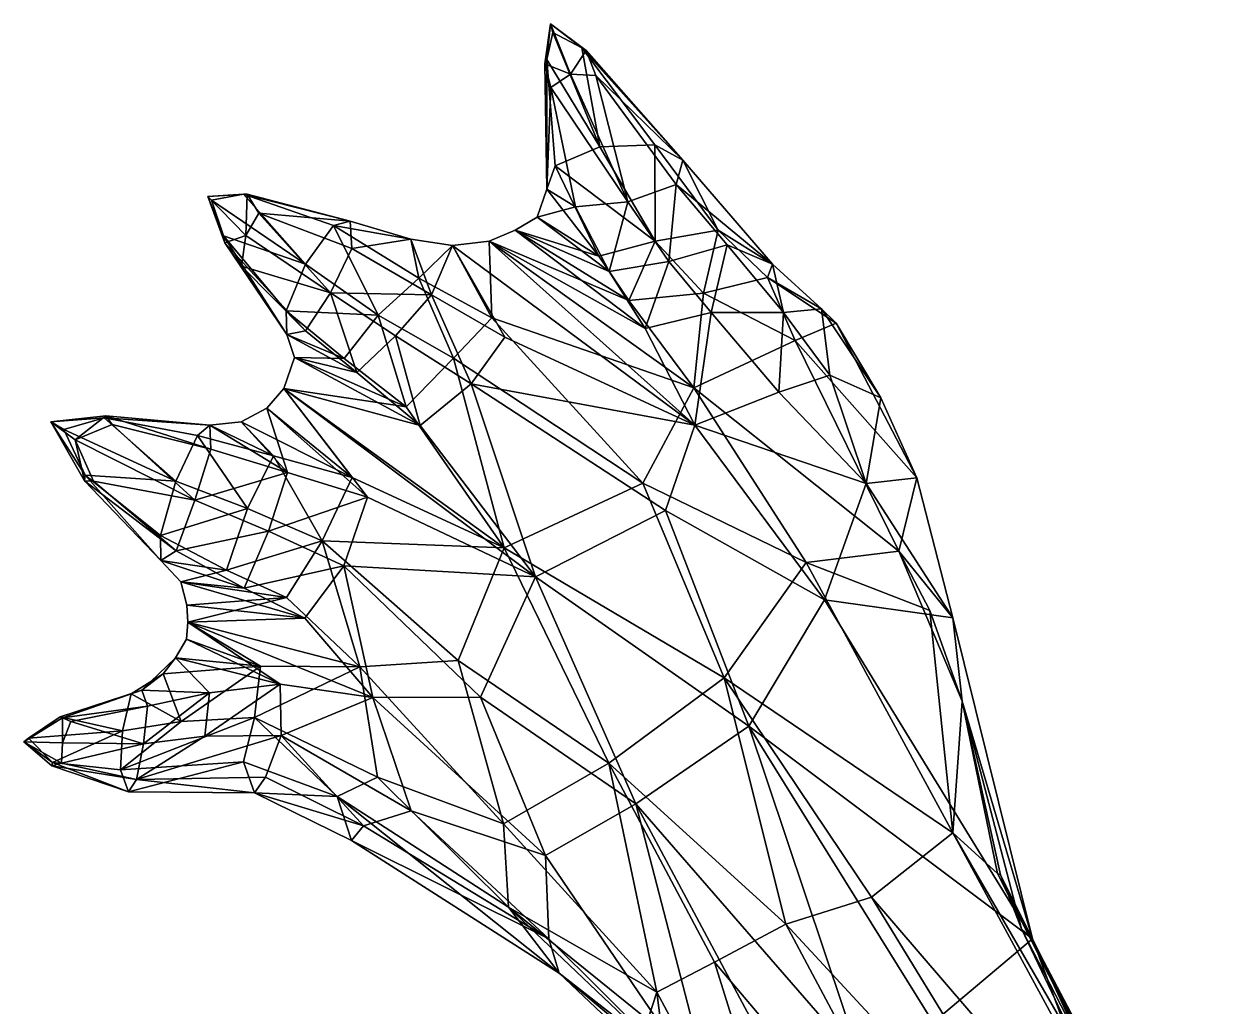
# Model space of a CAD drawing. Extents: x -0.72 to 0.72, y -1.47 to 3.21.
# Drawn here: x -0.7176 to -0.3968, y 1.2293 to 1.4927 of the extents above; entities that cross this region are included whole.
import ezdxf

# ---------------------------------------------------------------- set-up
doc = ezdxf.new("R2010")
doc.units = 0
doc.layers.add('CROCODIL$LWO', color=1, linetype='CONTINUOUS')

msp = doc.modelspace()

# ---------------------------------------------------------------- linework, layer by layer
at = {"layer": 'CROCODIL$LWO'}
for points in [[(-0.57635, 1.49266, 0.00577), (-0.57784, 1.48192, 0.00623), (-0.57737, 1.48311, 0.01177)], [(-0.57784, 1.48192, 0.00623), (-0.57635, 1.49266, 0.00577), (-0.571, 1.4792, -0.00032)], [(-0.57737, 1.48311, 0.01177), (-0.57571, 1.49037, 0.01233), (-0.57635, 1.49266, 0.00577)], [(-0.57635, 1.49266, 0.00577), (-0.57571, 1.49037, 0.01233), (-0.56796, 1.48627, 0.01117)], [(-0.56677, 1.48554, 0.00553), (-0.57635, 1.49266, 0.00577), (-0.56796, 1.48627, 0.01117)], [(-0.571, 1.4792, -0.00032), (-0.57635, 1.49266, 0.00577), (-0.56677, 1.48554, 0.00553)], [(-0.57571, 1.49037, 0.01233), (-0.57737, 1.48311, 0.01177), (-0.56313, 1.45972, 0.03089)], [(-0.56796, 1.48627, 0.01117), (-0.57571, 1.49037, 0.01233), (-0.56313, 1.45972, 0.03089)], [(-0.56424, 1.47885, 0.00018), (-0.571, 1.4792, -0.00032), (-0.56677, 1.48554, 0.00553)], [(-0.56796, 1.48627, 0.01117), (-0.54834, 1.46025, 0.02614), (-0.54083, 1.4561, 0.01474)], [(-0.56677, 1.48554, 0.00553), (-0.56796, 1.48627, 0.01117), (-0.54083, 1.4561, 0.01474)], [(-0.56313, 1.45972, 0.03089), (-0.54834, 1.46025, 0.02614), (-0.56796, 1.48627, 0.01117)], [(-0.56424, 1.47885, 0.00018), (-0.56677, 1.48554, 0.00553), (-0.54083, 1.4561, 0.01474)], [(-0.57737, 1.48311, 0.01177), (-0.57784, 1.48192, 0.00623), (-0.57732, 1.44836, 0.01692)], [(-0.57737, 1.48311, 0.01177), (-0.57512, 1.45459, 0.02774), (-0.56313, 1.45972, 0.03089)], [(-0.57732, 1.44836, 0.01692), (-0.57512, 1.45459, 0.02774), (-0.57737, 1.48311, 0.01177)], [(-0.57784, 1.48192, 0.00623), (-0.57625, 1.47561, 0.00094), (-0.57732, 1.44836, 0.01692)], [(-0.571, 1.4792, -0.00032), (-0.57625, 1.47561, 0.00094), (-0.57784, 1.48192, 0.00623)], [(-0.57625, 1.47561, 0.00094), (-0.571, 1.4792, -0.00032), (-0.55563, 1.445, 0.00107)], [(-0.571, 1.4792, -0.00032), (-0.56424, 1.47885, 0.00018), (-0.55563, 1.445, 0.00107)], [(-0.54083, 1.4561, 0.01474), (-0.54262, 1.44961, 0.0041), (-0.56424, 1.47885, 0.00018)], [(-0.56424, 1.47885, 0.00018), (-0.54262, 1.44961, 0.0041), (-0.55563, 1.445, 0.00107)], [(-0.57625, 1.47561, 0.00094), (-0.56963, 1.44365, 0.00571), (-0.57732, 1.44836, 0.01692)], [(-0.55563, 1.445, 0.00107), (-0.56963, 1.44365, 0.00571), (-0.57625, 1.47561, 0.00094)], [(-0.54834, 1.46025, 0.02614), (-0.56313, 1.45972, 0.03089), (-0.54827, 1.43439, 0.03692)], [(-0.54083, 1.4561, 0.01474), (-0.54834, 1.46025, 0.02614), (-0.53136, 1.43735, 0.0306)], [(-0.54827, 1.43439, 0.03692), (-0.53136, 1.43735, 0.0306), (-0.54834, 1.46025, 0.02614)], [(-0.56313, 1.45972, 0.03089), (-0.57512, 1.45459, 0.02774), (-0.54827, 1.43439, 0.03692)], [(-0.57512, 1.45459, 0.02774), (-0.57732, 1.44836, 0.01692), (-0.56337, 1.43037, 0.03266)], [(-0.57512, 1.45459, 0.02774), (-0.56337, 1.43037, 0.03266), (-0.54827, 1.43439, 0.03692)], [(-0.54262, 1.44961, 0.0041), (-0.54083, 1.4561, 0.01474), (-0.51682, 1.42823, 0.01814)], [(-0.53136, 1.43735, 0.0306), (-0.51682, 1.42823, 0.01814), (-0.54083, 1.4561, 0.01474)], [(-0.65807, 1.43592, 0.00391), (-0.66828, 1.44643, 0.00949), (-0.65768, 1.44703, 0.00918)], [(-0.65868, 1.447, 0.01391), (-0.65768, 1.44703, 0.00918), (-0.66828, 1.44643, 0.00949)], [(-0.66828, 1.44643, 0.00949), (-0.66729, 1.44536, 0.01494), (-0.65868, 1.447, 0.01391)], [(-0.65868, 1.447, 0.01391), (-0.66729, 1.44536, 0.01494), (-0.64208, 1.42823, 0.03582)], [(-0.65768, 1.44703, 0.00918), (-0.65868, 1.447, 0.01391), (-0.63007, 1.43977, 0.02026)], [(-0.65868, 1.447, 0.01391), (-0.63455, 1.43864, 0.03151), (-0.63007, 1.43977, 0.02026)], [(-0.64208, 1.42823, 0.03582), (-0.63455, 1.43864, 0.03151), (-0.65868, 1.447, 0.01391)], [(-0.65768, 1.44703, 0.00918), (-0.65459, 1.44191, 0.00458), (-0.65807, 1.43592, 0.00391)], [(-0.65459, 1.44191, 0.00458), (-0.65768, 1.44703, 0.00918), (-0.63007, 1.43977, 0.02026)], [(-0.57732, 1.44836, 0.01692), (-0.57989, 1.44081, 0.02079), (-0.56337, 1.43037, 0.03266)], [(-0.57732, 1.44836, 0.01692), (-0.56963, 1.44365, 0.00571), (-0.57989, 1.44081, 0.02079)], [(-0.55563, 1.445, 0.00107), (-0.54262, 1.44961, 0.0041), (-0.54459, 1.42893, 0.00039)], [(-0.54262, 1.44961, 0.0041), (-0.52895, 1.4334, 0.00416), (-0.54459, 1.42893, 0.00039)], [(-0.51682, 1.42823, 0.01814), (-0.52895, 1.4334, 0.00416), (-0.54262, 1.44961, 0.0041)], [(-0.6637, 1.43398, 0.00935), (-0.66828, 1.44643, 0.00949), (-0.65807, 1.43592, 0.00391)], [(-0.66407, 1.43583, 0.01407), (-0.66729, 1.44536, 0.01494), (-0.66828, 1.44643, 0.00949)], [(-0.6637, 1.43398, 0.00935), (-0.66407, 1.43583, 0.01407), (-0.66828, 1.44643, 0.00949)], [(-0.66729, 1.44536, 0.01494), (-0.66407, 1.43583, 0.01407), (-0.64208, 1.42823, 0.03582)], [(-0.56963, 1.44365, 0.00571), (-0.55563, 1.445, 0.00107), (-0.56058, 1.42629, 0.00606)], [(-0.55563, 1.445, 0.00107), (-0.54459, 1.42893, 0.00039), (-0.56058, 1.42629, 0.00606)], [(-0.65807, 1.43592, 0.00391), (-0.65459, 1.44191, 0.00458), (-0.63537, 1.42055, 0.00594)], [(-0.65459, 1.44191, 0.00458), (-0.62965, 1.43247, 0.00942), (-0.63537, 1.42055, 0.00594)], [(-0.63007, 1.43977, 0.02026), (-0.62965, 1.43247, 0.00942), (-0.65459, 1.44191, 0.00458)], [(-0.56337, 1.43037, 0.03266), (-0.57989, 1.44081, 0.02079), (-0.58584, 1.43732, 0.02724)], [(-0.57989, 1.44081, 0.02079), (-0.56058, 1.42629, 0.00606), (-0.58584, 1.43732, 0.02724)], [(-0.56963, 1.44365, 0.00571), (-0.56058, 1.42629, 0.00606), (-0.57989, 1.44081, 0.02079)], [(-0.63455, 1.43864, 0.03151), (-0.64208, 1.42823, 0.03582), (-0.62261, 1.41457, 0.04129)], [(-0.63007, 1.43977, 0.02026), (-0.63455, 1.43864, 0.03151), (-0.61386, 1.43499, 0.02247)], [(-0.63455, 1.43864, 0.03151), (-0.61171, 1.42448, 0.03522), (-0.61386, 1.43499, 0.02247)], [(-0.62261, 1.41457, 0.04129), (-0.61171, 1.42448, 0.03522), (-0.63455, 1.43864, 0.03151)], [(-0.62965, 1.43247, 0.00942), (-0.63007, 1.43977, 0.02026), (-0.61386, 1.43499, 0.02247)], [(-0.53136, 1.43735, 0.0306), (-0.54827, 1.43439, 0.03692), (-0.53536, 1.4205, 0.04389)], [(-0.53536, 1.4205, 0.04389), (-0.51819, 1.42469, 0.03622), (-0.53136, 1.43735, 0.0306)], [(-0.53136, 1.43735, 0.0306), (-0.51819, 1.42469, 0.03622), (-0.51682, 1.42823, 0.01814)], [(-0.66407, 1.43583, 0.01407), (-0.64724, 1.41577, 0.03226), (-0.64208, 1.42823, 0.03582)], [(-0.64711, 1.40935, 0.02128), (-0.64724, 1.41577, 0.03226), (-0.66407, 1.43583, 0.01407)], [(-0.66407, 1.43583, 0.01407), (-0.6637, 1.43398, 0.00935), (-0.64711, 1.40935, 0.02128)], [(-0.65928, 1.42767, 0.00464), (-0.6637, 1.43398, 0.00935), (-0.65807, 1.43592, 0.00391)], [(-0.65928, 1.42767, 0.00464), (-0.65807, 1.43592, 0.00391), (-0.63537, 1.42055, 0.00594)], [(-0.61386, 1.43499, 0.02247), (-0.60827, 1.42001, 0.00918), (-0.62965, 1.43247, 0.00942)], [(-0.60827, 1.42001, 0.00918), (-0.61386, 1.43499, 0.02247), (-0.60268, 1.43325, 0.02719)], [(-0.61386, 1.43499, 0.02247), (-0.61171, 1.42448, 0.03522), (-0.60268, 1.43325, 0.02719)], [(-0.60268, 1.43325, 0.02719), (-0.59277, 1.43439, 0.03388), (-0.53767, 1.38503, 0.00989)], [(-0.60268, 1.43325, 0.02719), (-0.5921, 1.41383, 0.04593), (-0.59277, 1.43439, 0.03388)], [(-0.55538, 1.41846, 0.04357), (-0.58584, 1.43732, 0.02724), (-0.59277, 1.43439, 0.03388)], [(-0.58584, 1.43732, 0.02724), (-0.55095, 1.41097, 0.00802), (-0.59277, 1.43439, 0.03388)], [(-0.5921, 1.41383, 0.04593), (-0.53792, 1.39509, 0.06511), (-0.59277, 1.43439, 0.03388)], [(-0.59277, 1.43439, 0.03388), (-0.53792, 1.39509, 0.06511), (-0.55538, 1.41846, 0.04357)], [(-0.55095, 1.41097, 0.00802), (-0.53767, 1.38503, 0.00989), (-0.59277, 1.43439, 0.03388)], [(-0.58584, 1.43732, 0.02724), (-0.55538, 1.41846, 0.04357), (-0.56337, 1.43037, 0.03266)], [(-0.56058, 1.42629, 0.00606), (-0.55095, 1.41097, 0.00802), (-0.58584, 1.43732, 0.02724)], [(-0.54827, 1.43439, 0.03692), (-0.56337, 1.43037, 0.03266), (-0.55538, 1.41846, 0.04357)], [(-0.55538, 1.41846, 0.04357), (-0.53536, 1.4205, 0.04389), (-0.54827, 1.43439, 0.03692)], [(-0.64211, 1.41039, 0.01013), (-0.64711, 1.40935, 0.02128), (-0.6637, 1.43398, 0.00935)], [(-0.6637, 1.43398, 0.00935), (-0.65928, 1.42767, 0.00464), (-0.64211, 1.41039, 0.01013)], [(-0.63537, 1.42055, 0.00594), (-0.62965, 1.43247, 0.00942), (-0.60827, 1.42001, 0.00918)], [(-0.61171, 1.42448, 0.03522), (-0.5921, 1.41383, 0.04593), (-0.60268, 1.43325, 0.02719)], [(-0.60268, 1.43325, 0.02719), (-0.58863, 1.40866, 0.01052), (-0.60827, 1.42001, 0.00918)], [(-0.58863, 1.40866, 0.01052), (-0.60268, 1.43325, 0.02719), (-0.53767, 1.38503, 0.00989)], [(-0.54459, 1.42893, 0.00039), (-0.52895, 1.4334, 0.00416), (-0.53324, 1.41526, 0.00155)], [(-0.52895, 1.4334, 0.00416), (-0.51389, 1.41527, 0.00542), (-0.53324, 1.41526, 0.00155)], [(-0.51682, 1.42823, 0.01814), (-0.51389, 1.41527, 0.00542), (-0.52895, 1.4334, 0.00416)], [(-0.64208, 1.42823, 0.03582), (-0.64724, 1.41577, 0.03226), (-0.62261, 1.41457, 0.04129)], [(-0.56058, 1.42629, 0.00606), (-0.54459, 1.42893, 0.00039), (-0.55095, 1.41097, 0.00802)], [(-0.54459, 1.42893, 0.00039), (-0.53324, 1.41526, 0.00155), (-0.55095, 1.41097, 0.00802)], [(-0.51682, 1.42823, 0.01814), (-0.51819, 1.42469, 0.03622), (-0.50367, 1.41628, 0.0216)], [(-0.51389, 1.41527, 0.00542), (-0.51682, 1.42823, 0.01814), (-0.50367, 1.41628, 0.0216)], [(-0.63537, 1.42055, 0.00594), (-0.64211, 1.41039, 0.01013), (-0.65928, 1.42767, 0.00464)], [(-0.51819, 1.42469, 0.03622), (-0.53536, 1.4205, 0.04389), (-0.51069, 1.40774, 0.04729)], [(-0.51819, 1.42469, 0.03622), (-0.49977, 1.41239, 0.0401), (-0.50367, 1.41628, 0.0216)], [(-0.51069, 1.40774, 0.04729), (-0.49977, 1.41239, 0.0401), (-0.51819, 1.42469, 0.03622)], [(-0.61171, 1.42448, 0.03522), (-0.62261, 1.41457, 0.04129), (-0.60239, 1.403, 0.05338)], [(-0.60239, 1.403, 0.05338), (-0.5921, 1.41383, 0.04593), (-0.61171, 1.42448, 0.03522)], [(-0.64211, 1.41039, 0.01013), (-0.63537, 1.42055, 0.00594), (-0.62827, 1.39916, 0.01015)], [(-0.63537, 1.42055, 0.00594), (-0.61795, 1.40902, 0.00489), (-0.62827, 1.39916, 0.01015)], [(-0.60827, 1.42001, 0.00918), (-0.61795, 1.40902, 0.00489), (-0.63537, 1.42055, 0.00594)], [(-0.61795, 1.40902, 0.00489), (-0.60827, 1.42001, 0.00918), (-0.5976, 1.39615, 0.00648)], [(-0.60827, 1.42001, 0.00918), (-0.58863, 1.40866, 0.01052), (-0.5976, 1.39615, 0.00648)], [(-0.53536, 1.4205, 0.04389), (-0.55538, 1.41846, 0.04357), (-0.53792, 1.39509, 0.06511)], [(-0.53792, 1.39509, 0.06511), (-0.51069, 1.40774, 0.04729), (-0.53536, 1.4205, 0.04389)], [(-0.64724, 1.41577, 0.03226), (-0.63172, 1.40291, 0.0374), (-0.62261, 1.41457, 0.04129)], [(-0.64724, 1.41577, 0.03226), (-0.64711, 1.40935, 0.02128), (-0.63172, 1.40291, 0.0374)], [(-0.55095, 1.41097, 0.00802), (-0.53324, 1.41526, 0.00155), (-0.53767, 1.38503, 0.00989)], [(-0.53324, 1.41526, 0.00155), (-0.51508, 1.39389, 0.00019), (-0.53767, 1.38503, 0.00989)], [(-0.53324, 1.41526, 0.00155), (-0.51389, 1.41527, 0.00542), (-0.51508, 1.39389, 0.00019)], [(-0.51389, 1.41527, 0.00542), (-0.50142, 1.39848, 0.00565), (-0.51508, 1.39389, 0.00019)], [(-0.50367, 1.41628, 0.0216), (-0.50142, 1.39848, 0.00565), (-0.51389, 1.41527, 0.00542)], [(-0.50367, 1.41628, 0.0216), (-0.49977, 1.41239, 0.0401), (-0.48778, 1.39236, 0.03202)], [(-0.50142, 1.39848, 0.00565), (-0.50367, 1.41628, 0.0216), (-0.48778, 1.39236, 0.03202)], [(-0.62261, 1.41457, 0.04129), (-0.63172, 1.40291, 0.0374), (-0.61508, 1.38996, 0.04646)], [(-0.61508, 1.38996, 0.04646), (-0.60239, 1.403, 0.05338), (-0.62261, 1.41457, 0.04129)], [(-0.5921, 1.41383, 0.04593), (-0.60239, 1.403, 0.05338), (-0.55161, 1.36956, 0.07946)], [(-0.55161, 1.36956, 0.07946), (-0.53792, 1.39509, 0.06511), (-0.5921, 1.41383, 0.04593)], [(-0.49977, 1.41239, 0.0401), (-0.51069, 1.40774, 0.04729), (-0.47814, 1.37093, 0.05569)], [(-0.48778, 1.39236, 0.03202), (-0.49977, 1.41239, 0.0401), (-0.47814, 1.37093, 0.05569)], [(-0.64711, 1.40935, 0.02128), (-0.64211, 1.41039, 0.01013), (-0.62827, 1.39916, 0.01015)], [(-0.64711, 1.40935, 0.02128), (-0.64505, 1.40318, 0.02458), (-0.63172, 1.40291, 0.0374)], [(-0.62827, 1.39916, 0.01015), (-0.64505, 1.40318, 0.02458), (-0.64711, 1.40935, 0.02128)], [(-0.62827, 1.39916, 0.01015), (-0.61795, 1.40902, 0.00489), (-0.61131, 1.38494, 0.01238)], [(-0.61795, 1.40902, 0.00489), (-0.5976, 1.39615, 0.00648), (-0.61131, 1.38494, 0.01238)], [(-0.5976, 1.39615, 0.00648), (-0.58863, 1.40866, 0.01052), (-0.53767, 1.38503, 0.00989)], [(-0.51069, 1.40774, 0.04729), (-0.53792, 1.39509, 0.06511), (-0.4829, 1.35133, 0.07969)], [(-0.51069, 1.40774, 0.04729), (-0.4829, 1.35133, 0.07969), (-0.47814, 1.37093, 0.05569)], [(-0.61508, 1.38996, 0.04646), (-0.64505, 1.40318, 0.02458), (-0.64787, 1.39494, 0.03149)], [(-0.64505, 1.40318, 0.02458), (-0.61131, 1.38494, 0.01238), (-0.64787, 1.39494, 0.03149)], [(-0.63172, 1.40291, 0.0374), (-0.64505, 1.40318, 0.02458), (-0.61508, 1.38996, 0.04646)], [(-0.64505, 1.40318, 0.02458), (-0.62827, 1.39916, 0.01015), (-0.61131, 1.38494, 0.01238)], [(-0.60239, 1.403, 0.05338), (-0.61508, 1.38996, 0.04646), (-0.58881, 1.3522, 0.07)], [(-0.58881, 1.3522, 0.07), (-0.55161, 1.36956, 0.07946), (-0.60239, 1.403, 0.05338)], [(-0.61131, 1.38494, 0.01238), (-0.5976, 1.39615, 0.00648), (-0.58041, 1.34441, 0.01325)], [(-0.5976, 1.39615, 0.00648), (-0.54554, 1.36218, 0.01091), (-0.58041, 1.34441, 0.01325)], [(-0.53767, 1.38503, 0.00989), (-0.54554, 1.36218, 0.01091), (-0.5976, 1.39615, 0.00648)], [(-0.49166, 1.36943, 0.02322), (-0.51508, 1.39389, 0.00019), (-0.50142, 1.39848, 0.00565)], [(-0.49166, 1.36943, 0.02322), (-0.50142, 1.39848, 0.00565), (-0.48778, 1.39236, 0.03202)], [(-0.62543, 1.36575, 0.01191), (-0.65245, 1.38967, 0.02804), (-0.64787, 1.39494, 0.03149)], [(-0.65245, 1.38967, 0.02804), (-0.62952, 1.37107, 0.04751), (-0.64787, 1.39494, 0.03149)], [(-0.64787, 1.39494, 0.03149), (-0.58041, 1.34441, 0.01325), (-0.62543, 1.36575, 0.01191)], [(-0.62952, 1.37107, 0.04751), (-0.58881, 1.3522, 0.07), (-0.64787, 1.39494, 0.03149)], [(-0.64787, 1.39494, 0.03149), (-0.58881, 1.3522, 0.07), (-0.61508, 1.38996, 0.04646)], [(-0.61131, 1.38494, 0.01238), (-0.58041, 1.34441, 0.01325), (-0.64787, 1.39494, 0.03149)], [(-0.53792, 1.39509, 0.06511), (-0.55161, 1.36956, 0.07946), (-0.50778, 1.34822, 0.09355)], [(-0.4829, 1.35133, 0.07969), (-0.53792, 1.39509, 0.06511), (-0.50778, 1.34822, 0.09355)], [(-0.49166, 1.36943, 0.02322), (-0.53767, 1.38503, 0.00989), (-0.51508, 1.39389, 0.00019)], [(-0.64687, 1.37238, 0.01005), (-0.6593, 1.38596, 0.02519), (-0.65245, 1.38967, 0.02804)], [(-0.62952, 1.37107, 0.04751), (-0.65245, 1.38967, 0.02804), (-0.6593, 1.38596, 0.02519)], [(-0.65245, 1.38967, 0.02804), (-0.62543, 1.36575, 0.01191), (-0.64687, 1.37238, 0.01005)], [(-0.48778, 1.39236, 0.03202), (-0.47814, 1.37093, 0.05569), (-0.49166, 1.36943, 0.02322)], [(-0.69564, 1.38761, 0.00848), (-0.71037, 1.38598, 0.00908), (-0.69603, 1.38703, 0.01377)], [(-0.70389, 1.38118, 0.00318), (-0.71037, 1.38598, 0.00908), (-0.69564, 1.38761, 0.00848)], [(-0.71037, 1.38598, 0.00908), (-0.70686, 1.38389, 0.01508), (-0.69603, 1.38703, 0.01377)], [(-0.69603, 1.38703, 0.01377), (-0.70686, 1.38389, 0.01508), (-0.67685, 1.37003, 0.03809)], [(-0.69393, 1.38526, 0.00344), (-0.70389, 1.38118, 0.00318), (-0.69564, 1.38761, 0.00848)], [(-0.69564, 1.38761, 0.00848), (-0.69603, 1.38703, 0.01377), (-0.66775, 1.38506, 0.02262)], [(-0.69603, 1.38703, 0.01377), (-0.671, 1.3823, 0.03382), (-0.66775, 1.38506, 0.02262)], [(-0.67685, 1.37003, 0.03809), (-0.671, 1.3823, 0.03382), (-0.69603, 1.38703, 0.01377)], [(-0.69564, 1.38761, 0.00848), (-0.66775, 1.38506, 0.02262), (-0.66747, 1.37864, 0.0111)], [(-0.69393, 1.38526, 0.00344), (-0.69564, 1.38761, 0.00848), (-0.66747, 1.37864, 0.0111)], [(-0.70116, 1.3717, 0.01398), (-0.70686, 1.38389, 0.01508), (-0.71037, 1.38598, 0.00908)], [(-0.71037, 1.38598, 0.00908), (-0.70136, 1.37018, 0.00857), (-0.70116, 1.3717, 0.01398)], [(-0.70136, 1.37018, 0.00857), (-0.71037, 1.38598, 0.00908), (-0.70389, 1.38118, 0.00318)], [(-0.70686, 1.38389, 0.01508), (-0.70116, 1.3717, 0.01398), (-0.67685, 1.37003, 0.03809)], [(-0.70389, 1.38118, 0.00318), (-0.69393, 1.38526, 0.00344), (-0.67171, 1.36499, 0.00714)], [(-0.69393, 1.38526, 0.00344), (-0.66747, 1.37864, 0.0111), (-0.67171, 1.36499, 0.00714)], [(-0.66775, 1.38506, 0.02262), (-0.671, 1.3823, 0.03382), (-0.65066, 1.37681, 0.03862)], [(-0.66775, 1.38506, 0.02262), (-0.6593, 1.38596, 0.02519), (-0.64687, 1.37238, 0.01005)], [(-0.65066, 1.37681, 0.03862), (-0.6593, 1.38596, 0.02519), (-0.66775, 1.38506, 0.02262)], [(-0.66747, 1.37864, 0.0111), (-0.66775, 1.38506, 0.02262), (-0.64687, 1.37238, 0.01005)], [(-0.6593, 1.38596, 0.02519), (-0.65066, 1.37681, 0.03862), (-0.62952, 1.37107, 0.04751)], [(-0.50288, 1.33828, 0.02781), (-0.54554, 1.36218, 0.01091), (-0.53767, 1.38503, 0.00989)], [(-0.50288, 1.33828, 0.02781), (-0.53767, 1.38503, 0.00989), (-0.49166, 1.36943, 0.02322)], [(-0.69892, 1.37007, 0.00348), (-0.70389, 1.38118, 0.00318), (-0.67171, 1.36499, 0.00714)], [(-0.70389, 1.38118, 0.00318), (-0.69892, 1.37007, 0.00348), (-0.70136, 1.37018, 0.00857)], [(-0.671, 1.3823, 0.03382), (-0.67685, 1.37003, 0.03809), (-0.65767, 1.36274, 0.0437)], [(-0.65767, 1.36274, 0.0437), (-0.65066, 1.37681, 0.03862), (-0.671, 1.3823, 0.03382)], [(-0.67171, 1.36499, 0.00714), (-0.66747, 1.37864, 0.0111), (-0.64687, 1.37238, 0.01005)], [(-0.65066, 1.37681, 0.03862), (-0.65767, 1.36274, 0.0437), (-0.63764, 1.35406, 0.05268)], [(-0.63764, 1.35406, 0.05268), (-0.62952, 1.37107, 0.04751), (-0.65066, 1.37681, 0.03862)], [(-0.70116, 1.3717, 0.01398), (-0.70136, 1.37018, 0.00857), (-0.68089, 1.34875, 0.02345)], [(-0.67672, 1.35134, 0.01087), (-0.68089, 1.34875, 0.02345), (-0.70136, 1.37018, 0.00857)], [(-0.70136, 1.37018, 0.00857), (-0.69892, 1.37007, 0.00348), (-0.67672, 1.35134, 0.01087)], [(-0.70116, 1.3717, 0.01398), (-0.68095, 1.35551, 0.03446), (-0.67685, 1.37003, 0.03809)], [(-0.68089, 1.34875, 0.02345), (-0.68095, 1.35551, 0.03446), (-0.70116, 1.3717, 0.01398)], [(-0.67171, 1.36499, 0.00714), (-0.67672, 1.35134, 0.01087), (-0.69892, 1.37007, 0.00348)], [(-0.67685, 1.37003, 0.03809), (-0.68095, 1.35551, 0.03446), (-0.65767, 1.36274, 0.0437)], [(-0.64687, 1.37238, 0.01005), (-0.65198, 1.35668, 0.00458), (-0.67171, 1.36499, 0.00714)], [(-0.65198, 1.35668, 0.00458), (-0.64687, 1.37238, 0.01005), (-0.62543, 1.36575, 0.01191)], [(-0.62952, 1.37107, 0.04751), (-0.63764, 1.35406, 0.05268), (-0.58881, 1.3522, 0.07)], [(-0.49166, 1.36943, 0.02322), (-0.47814, 1.37093, 0.05569), (-0.46843, 1.33337, 0.06104)], [(-0.47814, 1.37093, 0.05569), (-0.4829, 1.35133, 0.07969), (-0.46843, 1.33337, 0.06104)], [(-0.55161, 1.36956, 0.07946), (-0.58881, 1.3522, 0.07), (-0.52974, 1.31732, 0.09588)], [(-0.55161, 1.36956, 0.07946), (-0.52974, 1.31732, 0.09588), (-0.50778, 1.34822, 0.09355)], [(-0.50288, 1.33828, 0.02781), (-0.49166, 1.36943, 0.02322), (-0.46843, 1.33337, 0.06104)], [(-0.67672, 1.35134, 0.01087), (-0.67171, 1.36499, 0.00714), (-0.65198, 1.35668, 0.00458)], [(-0.62543, 1.36575, 0.01191), (-0.63182, 1.34731, 0.00476), (-0.65198, 1.35668, 0.00458)], [(-0.63182, 1.34731, 0.00476), (-0.62543, 1.36575, 0.01191), (-0.58041, 1.34441, 0.01325)], [(-0.68095, 1.35551, 0.03446), (-0.66322, 1.34618, 0.0384), (-0.65767, 1.36274, 0.0437)], [(-0.65767, 1.36274, 0.0437), (-0.66322, 1.34618, 0.0384), (-0.63764, 1.35406, 0.05268)], [(-0.52316, 1.30434, 0.02888), (-0.58041, 1.34441, 0.01325), (-0.54554, 1.36218, 0.01091)], [(-0.52316, 1.30434, 0.02888), (-0.54554, 1.36218, 0.01091), (-0.50288, 1.33828, 0.02781)], [(-0.68095, 1.35551, 0.03446), (-0.68089, 1.34875, 0.02345), (-0.66322, 1.34618, 0.0384)], [(-0.65198, 1.35668, 0.00458), (-0.65853, 1.34137, 0.00892), (-0.67672, 1.35134, 0.01087)], [(-0.66322, 1.34618, 0.0384), (-0.64713, 1.33884, 0.04437), (-0.63764, 1.35406, 0.05268)], [(-0.65853, 1.34137, 0.00892), (-0.65198, 1.35668, 0.00458), (-0.63182, 1.34731, 0.00476)], [(-0.63764, 1.35406, 0.05268), (-0.64713, 1.33884, 0.04437), (-0.62747, 1.32024, 0.05613)], [(-0.63764, 1.35406, 0.05268), (-0.60113, 1.32195, 0.071), (-0.58881, 1.3522, 0.07)], [(-0.62747, 1.32024, 0.05613), (-0.60113, 1.32195, 0.071), (-0.63764, 1.35406, 0.05268)], [(-0.68089, 1.34875, 0.02345), (-0.67672, 1.35134, 0.01087), (-0.65853, 1.34137, 0.00892)], [(-0.60113, 1.32195, 0.071), (-0.56068, 1.29441, 0.0885), (-0.58881, 1.3522, 0.07)], [(-0.58881, 1.3522, 0.07), (-0.56068, 1.29441, 0.0885), (-0.52974, 1.31732, 0.09588)], [(-0.4829, 1.35133, 0.07969), (-0.50778, 1.34822, 0.09355), (-0.47457, 1.33537, 0.09568)], [(-0.46594, 1.31104, 0.0811), (-0.4829, 1.35133, 0.07969), (-0.47457, 1.33537, 0.09568)], [(-0.46594, 1.31104, 0.0811), (-0.46843, 1.33337, 0.06104), (-0.4829, 1.35133, 0.07969)], [(-0.68089, 1.34875, 0.02345), (-0.67555, 1.34308, 0.02609), (-0.66322, 1.34618, 0.0384)], [(-0.65853, 1.34137, 0.00892), (-0.67555, 1.34308, 0.02609), (-0.68089, 1.34875, 0.02345)], [(-0.50778, 1.34822, 0.09355), (-0.52974, 1.31732, 0.09588), (-0.46844, 1.27572, 0.10812)], [(-0.47457, 1.33537, 0.09568), (-0.50778, 1.34822, 0.09355), (-0.46844, 1.27572, 0.10812)], [(-0.66322, 1.34618, 0.0384), (-0.67555, 1.34308, 0.02609), (-0.64713, 1.33884, 0.04437)], [(-0.63182, 1.34731, 0.00476), (-0.64224, 1.33335, 0.00798), (-0.65853, 1.34137, 0.00892)], [(-0.64224, 1.33335, 0.00798), (-0.63182, 1.34731, 0.00476), (-0.62397, 1.31202, 0.00469)], [(-0.63182, 1.34731, 0.00476), (-0.59517, 1.3121, 0.00354), (-0.62397, 1.31202, 0.00469)], [(-0.58041, 1.34441, 0.01325), (-0.59517, 1.3121, 0.00354), (-0.63182, 1.34731, 0.00476)], [(-0.5535, 1.28353, 0.01983), (-0.59517, 1.3121, 0.00354), (-0.58041, 1.34441, 0.01325)], [(-0.52316, 1.30434, 0.02888), (-0.5535, 1.28353, 0.01983), (-0.58041, 1.34441, 0.01325)], [(-0.67555, 1.34308, 0.02609), (-0.67392, 1.33678, 0.02369), (-0.64713, 1.33884, 0.04437)], [(-0.64224, 1.33335, 0.00798), (-0.67392, 1.33678, 0.02369), (-0.67555, 1.34308, 0.02609)], [(-0.67555, 1.34308, 0.02609), (-0.65853, 1.34137, 0.00892), (-0.64224, 1.33335, 0.00798)], [(-0.64713, 1.33884, 0.04437), (-0.67392, 1.33678, 0.02369), (-0.67363, 1.33227, 0.02444)], [(-0.67363, 1.33227, 0.02444), (-0.62747, 1.32024, 0.05613), (-0.64713, 1.33884, 0.04437)], [(-0.44711, 1.24731, 0.05597), (-0.52316, 1.30434, 0.02888), (-0.50288, 1.33828, 0.02781)], [(-0.44711, 1.24731, 0.05597), (-0.50288, 1.33828, 0.02781), (-0.46843, 1.33337, 0.06104)], [(-0.67392, 1.33678, 0.02369), (-0.64224, 1.33335, 0.00798), (-0.67363, 1.33227, 0.02444)], [(-0.46594, 1.31104, 0.0811), (-0.47457, 1.33537, 0.09568), (-0.46844, 1.27572, 0.10812)], [(-0.64884, 1.31561, 0.00652), (-0.67402, 1.32768, 0.02301), (-0.67363, 1.33227, 0.02444)], [(-0.67402, 1.32768, 0.02301), (-0.65418, 1.32046, 0.04274), (-0.67363, 1.33227, 0.02444)], [(-0.64224, 1.33335, 0.00798), (-0.62397, 1.31202, 0.00469), (-0.67363, 1.33227, 0.02444)], [(-0.67363, 1.33227, 0.02444), (-0.62397, 1.31202, 0.00469), (-0.64884, 1.31561, 0.00652)], [(-0.65418, 1.32046, 0.04274), (-0.62747, 1.32024, 0.05613), (-0.67363, 1.33227, 0.02444)], [(-0.44711, 1.24731, 0.05597), (-0.46843, 1.33337, 0.06104), (-0.46594, 1.31104, 0.0811)], [(-0.67692, 1.32267, 0.02205), (-0.67402, 1.32768, 0.02301), (-0.64884, 1.31561, 0.00652)], [(-0.65418, 1.32046, 0.04274), (-0.67402, 1.32768, 0.02301), (-0.67692, 1.32267, 0.02205)], [(-0.68597, 1.31402, 0.02112), (-0.67692, 1.32267, 0.02205), (-0.66783, 1.31334, 0.00803)], [(-0.68023, 1.31842, 0.03906), (-0.67692, 1.32267, 0.02205), (-0.68597, 1.31402, 0.02112)], [(-0.67692, 1.32267, 0.02205), (-0.68023, 1.31842, 0.03906), (-0.65418, 1.32046, 0.04274)], [(-0.66783, 1.31334, 0.00803), (-0.67692, 1.32267, 0.02205), (-0.64884, 1.31561, 0.00652)], [(-0.62747, 1.32024, 0.05613), (-0.58893, 1.27821, 0.07378), (-0.60113, 1.32195, 0.071)], [(-0.58893, 1.27821, 0.07378), (-0.56068, 1.29441, 0.0885), (-0.60113, 1.32195, 0.071)], [(-0.68023, 1.31842, 0.03906), (-0.67542, 1.3056, 0.04353), (-0.65418, 1.32046, 0.04274)], [(-0.67542, 1.3056, 0.04353), (-0.65573, 1.30667, 0.04816), (-0.65418, 1.32046, 0.04274)], [(-0.65418, 1.32046, 0.04274), (-0.65573, 1.30667, 0.04816), (-0.62747, 1.32024, 0.05613)], [(-0.65573, 1.30667, 0.04816), (-0.62277, 1.29066, 0.06038), (-0.62747, 1.32024, 0.05613)], [(-0.58893, 1.27821, 0.07378), (-0.62747, 1.32024, 0.05613), (-0.62277, 1.29066, 0.06038)], [(-0.68597, 1.31402, 0.02112), (-0.68883, 1.31307, 0.03482), (-0.68023, 1.31842, 0.03906)], [(-0.67542, 1.3056, 0.04353), (-0.68023, 1.31842, 0.03906), (-0.68883, 1.31307, 0.03482)], [(-0.64884, 1.31561, 0.00652), (-0.64863, 1.30188, 0.00081), (-0.6691, 1.30169, 0.00272)], [(-0.6691, 1.30169, 0.00272), (-0.66783, 1.31334, 0.00803), (-0.64884, 1.31561, 0.00652)], [(-0.64863, 1.30188, 0.00081), (-0.64884, 1.31561, 0.00652), (-0.62397, 1.31202, 0.00469)], [(-0.56068, 1.29441, 0.0885), (-0.51326, 1.2513, 0.11576), (-0.52974, 1.31732, 0.09588)], [(-0.49026, 1.25854, 0.11284), (-0.46844, 1.27572, 0.10812), (-0.52974, 1.31732, 0.09588)], [(-0.52974, 1.31732, 0.09588), (-0.51326, 1.2513, 0.11576), (-0.49026, 1.25854, 0.11284)], [(-0.70785, 1.30685, 0.01683), (-0.68883, 1.31307, 0.03482), (-0.68597, 1.31402, 0.02112)], [(-0.70726, 1.30661, 0.01085), (-0.70785, 1.30685, 0.01683), (-0.68597, 1.31402, 0.02112)], [(-0.69119, 1.3031, 0.03883), (-0.68883, 1.31307, 0.03482), (-0.70785, 1.30685, 0.01683)], [(-0.70726, 1.30661, 0.01085), (-0.68597, 1.31402, 0.02112), (-0.68447, 1.30969, 0.00982)], [(-0.68883, 1.31307, 0.03482), (-0.69119, 1.3031, 0.03883), (-0.67542, 1.3056, 0.04353)], [(-0.68447, 1.30969, 0.00982), (-0.68597, 1.31402, 0.02112), (-0.66783, 1.31334, 0.00803)], [(-0.66783, 1.31334, 0.00803), (-0.6691, 1.30169, 0.00272), (-0.68552, 1.29963, 0.00569)], [(-0.68552, 1.29963, 0.00569), (-0.68447, 1.30969, 0.00982), (-0.66783, 1.31334, 0.00803)], [(-0.70502, 1.30565, 0.00596), (-0.70726, 1.30661, 0.01085), (-0.68447, 1.30969, 0.00982)], [(-0.70502, 1.30565, 0.00596), (-0.68447, 1.30969, 0.00982), (-0.68552, 1.29963, 0.00569)], [(-0.62397, 1.31202, 0.00469), (-0.61374, 1.28164, 0.00007), (-0.64863, 1.30188, 0.00081)], [(-0.5777, 1.26972, 0.01133), (-0.62397, 1.31202, 0.00469), (-0.59517, 1.3121, 0.00354)], [(-0.62397, 1.31202, 0.00469), (-0.5777, 1.26972, 0.01133), (-0.61374, 1.28164, 0.00007)], [(-0.5777, 1.26972, 0.01133), (-0.59517, 1.3121, 0.00354), (-0.5535, 1.28353, 0.01983)], [(-0.46594, 1.31104, 0.0811), (-0.46844, 1.27572, 0.10812), (-0.45647, 1.2649, 0.09375)], [(-0.45647, 1.2649, 0.09375), (-0.4557, 1.26452, 0.08165), (-0.46594, 1.31104, 0.0811)], [(-0.46594, 1.31104, 0.0811), (-0.4557, 1.26452, 0.08165), (-0.45002, 1.25004, 0.06891)], [(-0.45002, 1.25004, 0.06891), (-0.44711, 1.24731, 0.05597), (-0.46594, 1.31104, 0.0811)], [(-0.70785, 1.30685, 0.01683), (-0.70726, 1.30661, 0.01085), (-0.7176, 1.30016, 0.01107)], [(-0.71638, 1.30111, 0.01783), (-0.70785, 1.30685, 0.01683), (-0.7176, 1.30016, 0.01107)], [(-0.7176, 1.30016, 0.01107), (-0.70726, 1.30661, 0.01085), (-0.70727, 1.29993, 0.00515)], [(-0.70785, 1.30685, 0.01683), (-0.71638, 1.30111, 0.01783), (-0.69119, 1.3031, 0.03883)], [(-0.70726, 1.30661, 0.01085), (-0.70502, 1.30565, 0.00596), (-0.70727, 1.29993, 0.00515)], [(-0.6917, 1.29262, 0.03518), (-0.65872, 1.29478, 0.04244), (-0.65573, 1.30667, 0.04816)], [(-0.67542, 1.3056, 0.04353), (-0.6917, 1.29262, 0.03518), (-0.65573, 1.30667, 0.04816)], [(-0.65573, 1.30667, 0.04816), (-0.65872, 1.29478, 0.04244), (-0.63359, 1.28549, 0.05144)], [(-0.63359, 1.28549, 0.05144), (-0.62277, 1.29066, 0.06038), (-0.65573, 1.30667, 0.04816)], [(-0.71638, 1.30111, 0.01783), (-0.70995, 1.2946, 0.01563), (-0.69119, 1.3031, 0.03883)], [(-0.70995, 1.2946, 0.01563), (-0.6917, 1.29262, 0.03518), (-0.69119, 1.3031, 0.03883)], [(-0.70727, 1.29993, 0.00515), (-0.70502, 1.30565, 0.00596), (-0.68552, 1.29963, 0.00569)], [(-0.69119, 1.3031, 0.03883), (-0.6917, 1.29262, 0.03518), (-0.67542, 1.3056, 0.04353)], [(-0.49278, 1.21371, 0.05036), (-0.5535, 1.28353, 0.01983), (-0.52316, 1.30434, 0.02888)], [(-0.47373, 1.22489, 0.04985), (-0.49278, 1.21371, 0.05036), (-0.52316, 1.30434, 0.02888)], [(-0.44711, 1.24731, 0.05597), (-0.47373, 1.22489, 0.04985), (-0.52316, 1.30434, 0.02888)], [(-0.70995, 1.2946, 0.01563), (-0.71638, 1.30111, 0.01783), (-0.7176, 1.30016, 0.01107)], [(-0.7176, 1.30016, 0.01107), (-0.70727, 1.29993, 0.00515), (-0.70749, 1.29445, 0.00577)], [(-0.71008, 1.29371, 0.01064), (-0.7176, 1.30016, 0.01107), (-0.70749, 1.29445, 0.00577)], [(-0.7176, 1.30016, 0.01107), (-0.71008, 1.29371, 0.01064), (-0.70995, 1.2946, 0.01563)], [(-0.70749, 1.29445, 0.00577), (-0.70727, 1.29993, 0.00515), (-0.68552, 1.29963, 0.00569)], [(-0.68552, 1.29963, 0.00569), (-0.68742, 1.2901, 0.00918), (-0.70749, 1.29445, 0.00577)], [(-0.64863, 1.30188, 0.00081), (-0.65282, 1.29065, 0.00561), (-0.68742, 1.2901, 0.00918)], [(-0.68742, 1.2901, 0.00918), (-0.6691, 1.30169, 0.00272), (-0.64863, 1.30188, 0.00081)], [(-0.68742, 1.2901, 0.00918), (-0.68552, 1.29963, 0.00569), (-0.6691, 1.30169, 0.00272)], [(-0.65282, 1.29065, 0.00561), (-0.64863, 1.30188, 0.00081), (-0.6265, 1.27763, 0.00561)], [(-0.64863, 1.30188, 0.00081), (-0.61374, 1.28164, 0.00007), (-0.6265, 1.27763, 0.00561)], [(-0.70995, 1.2946, 0.01563), (-0.71008, 1.29371, 0.01064), (-0.68958, 1.28673, 0.02058)], [(-0.71008, 1.29371, 0.01064), (-0.70749, 1.29445, 0.00577), (-0.68742, 1.2901, 0.00918)], [(-0.68742, 1.2901, 0.00918), (-0.68958, 1.28673, 0.02058), (-0.71008, 1.29371, 0.01064)], [(-0.68958, 1.28673, 0.02058), (-0.6917, 1.29262, 0.03518), (-0.70995, 1.2946, 0.01563)], [(-0.6917, 1.29262, 0.03518), (-0.68958, 1.28673, 0.02058), (-0.65872, 1.29478, 0.04244)], [(-0.68958, 1.28673, 0.02058), (-0.65578, 1.2865, 0.02016), (-0.65872, 1.29478, 0.04244)], [(-0.65872, 1.29478, 0.04244), (-0.65578, 1.2865, 0.02016), (-0.63359, 1.28549, 0.05144)], [(-0.58893, 1.27821, 0.07378), (-0.54783, 1.23301, 0.10183), (-0.56068, 1.29441, 0.0885)], [(-0.53236, 1.2411, 0.1136), (-0.51326, 1.2513, 0.11576), (-0.56068, 1.29441, 0.0885)], [(-0.56068, 1.29441, 0.0885), (-0.54783, 1.23301, 0.10183), (-0.53236, 1.2411, 0.1136)], [(-0.68958, 1.28673, 0.02058), (-0.68742, 1.2901, 0.00918), (-0.65578, 1.2865, 0.02016)], [(-0.68742, 1.2901, 0.00918), (-0.65282, 1.29065, 0.00561), (-0.65578, 1.2865, 0.02016)], [(-0.65578, 1.2865, 0.02016), (-0.65282, 1.29065, 0.00561), (-0.6265, 1.27763, 0.00561)], [(-0.58761, 1.2558, 0.06791), (-0.62277, 1.29066, 0.06038), (-0.63359, 1.28549, 0.05144)], [(-0.58893, 1.27821, 0.07378), (-0.62277, 1.29066, 0.06038), (-0.58761, 1.2558, 0.06791)], [(-0.65578, 1.2865, 0.02016), (-0.6297, 1.27369, 0.02365), (-0.63359, 1.28549, 0.05144)], [(-0.6265, 1.27763, 0.00561), (-0.6297, 1.27369, 0.02365), (-0.65578, 1.2865, 0.02016)], [(-0.57407, 1.23817, 0.04998), (-0.58761, 1.2558, 0.06791), (-0.63359, 1.28549, 0.05144)], [(-0.6297, 1.27369, 0.02365), (-0.57407, 1.23817, 0.04998), (-0.63359, 1.28549, 0.05144)], [(-0.53276, 1.2035, 0.05198), (-0.5777, 1.26972, 0.01133), (-0.5535, 1.28353, 0.01983)], [(-0.51269, 1.20737, 0.04936), (-0.53276, 1.2035, 0.05198), (-0.5535, 1.28353, 0.01983)], [(-0.49278, 1.21371, 0.05036), (-0.51269, 1.20737, 0.04936), (-0.5535, 1.28353, 0.01983)], [(-0.61374, 1.28164, 0.00007), (-0.57681, 1.24737, 0.01746), (-0.6265, 1.27763, 0.00561)], [(-0.5777, 1.26972, 0.01133), (-0.57681, 1.24737, 0.01746), (-0.61374, 1.28164, 0.00007)], [(-0.6265, 1.27763, 0.00561), (-0.57681, 1.24737, 0.01746), (-0.6297, 1.27369, 0.02365)], [(-0.54783, 1.23301, 0.10183), (-0.58893, 1.27821, 0.07378), (-0.58761, 1.2558, 0.06791)], [(-0.40543, 1.15973, 0.14537), (-0.46844, 1.27572, 0.10812), (-0.49026, 1.25854, 0.11284)], [(-0.39781, 1.15345, 0.13138), (-0.45647, 1.2649, 0.09375), (-0.46844, 1.27572, 0.10812)], [(-0.40543, 1.15973, 0.14537), (-0.39781, 1.15345, 0.13138), (-0.46844, 1.27572, 0.10812)], [(-0.57681, 1.24737, 0.01746), (-0.57407, 1.23817, 0.04998), (-0.6297, 1.27369, 0.02365)], [(-0.5777, 1.26972, 0.01133), (-0.53276, 1.2035, 0.05198), (-0.57681, 1.24737, 0.01746)], [(-0.39689, 1.14698, 0.11326), (-0.4557, 1.26452, 0.08165), (-0.45647, 1.2649, 0.09375)], [(-0.45647, 1.2649, 0.09375), (-0.39781, 1.15345, 0.13138), (-0.39689, 1.14698, 0.11326)], [(-0.45002, 1.25004, 0.06891), (-0.4557, 1.26452, 0.08165), (-0.39689, 1.14698, 0.11326)], [(-0.43253, 1.16415, 0.16278), (-0.49026, 1.25854, 0.11284), (-0.51326, 1.2513, 0.11576)], [(-0.49026, 1.25854, 0.11284), (-0.43253, 1.16415, 0.16278), (-0.40543, 1.15973, 0.14537)], [(-0.58761, 1.2558, 0.06791), (-0.57407, 1.23817, 0.04998), (-0.54578, 1.21603, 0.07404)], [(-0.55028, 1.22561, 0.09164), (-0.54783, 1.23301, 0.10183), (-0.58761, 1.2558, 0.06791)], [(-0.54578, 1.21603, 0.07404), (-0.55028, 1.22561, 0.09164), (-0.58761, 1.2558, 0.06791)], [(-0.4661, 1.16294, 0.17109), (-0.51326, 1.2513, 0.11576), (-0.53236, 1.2411, 0.1136)], [(-0.4661, 1.16294, 0.17109), (-0.43253, 1.16415, 0.16278), (-0.51326, 1.2513, 0.11576)], [(-0.45002, 1.25004, 0.06891), (-0.39676, 1.13825, 0.09518), (-0.44711, 1.24731, 0.05597)], [(-0.39689, 1.14698, 0.11326), (-0.39676, 1.13825, 0.09518), (-0.45002, 1.25004, 0.06891)], [(-0.57407, 1.23817, 0.04998), (-0.57681, 1.24737, 0.01746), (-0.53276, 1.2035, 0.05198)], [(-0.47373, 1.22489, 0.04985), (-0.44711, 1.24731, 0.05597), (-0.4042, 1.13158, 0.08197)], [(-0.39676, 1.13825, 0.09518), (-0.4042, 1.13158, 0.08197), (-0.44711, 1.24731, 0.05597)], [(-0.50447, 1.15194, 0.16449), (-0.53236, 1.2411, 0.1136), (-0.54783, 1.23301, 0.10183)], [(-0.53236, 1.2411, 0.1136), (-0.50447, 1.15194, 0.16449), (-0.4661, 1.16294, 0.17109)], [(-0.54142, 1.20734, 0.06154), (-0.54578, 1.21603, 0.07404), (-0.57407, 1.23817, 0.04998)], [(-0.53276, 1.2035, 0.05198), (-0.54142, 1.20734, 0.06154), (-0.57407, 1.23817, 0.04998)], [(-0.53559, 1.13709, 0.14847), (-0.54783, 1.23301, 0.10183), (-0.55028, 1.22561, 0.09164)], [(-0.53559, 1.13709, 0.14847), (-0.50447, 1.15194, 0.16449), (-0.54783, 1.23301, 0.10183)]]:
    msp.add_3dface(points, dxfattribs=at)

doc.saveas('drawing.dxf')
